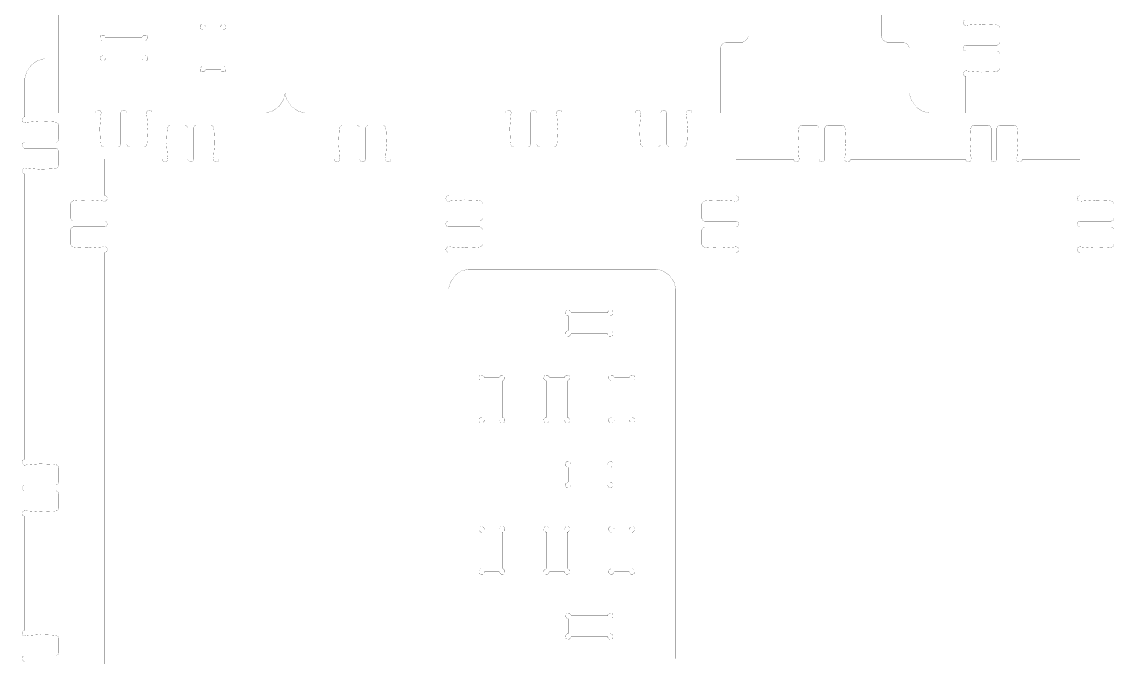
# Model space of a CAD drawing. Extents: x 0.1 to 11.9, y 0.1 to 11.9.
# Drawn here: x 5.59 to 11.91, y 4.3 to 7.96 of the extents above; entities that cross this region are included whole.
import ezdxf

# ---------------------------------------------------------------- set-up
doc = ezdxf.new("R2010")
doc.units = 0
doc.layers.get('0').update_dxf_attribs({"linetype": 'CONTINUOUS'})

msp = doc.modelspace()

# ---------------------------------------------------------------- linework, layer by layer
at = {"color": 1, "const_width": 0.00084}
for points in [[(5.808, 7.43832), (5.808, 10.1746)], [(8.92703, 10.1746), (8.92703, 7.43832)], [(7.11496, 10.0496), (7.11496, 7.56332)], [(9.79139, 8.80647), (9.79139, 7.88672)], [(10.5591, 8.80647), (10.5591, 7.88672)], [(11.0486, 7.97771), (11.0455, 7.97771), (11.0361, 7.9725), (11.0319, 7.96099), (11.0361, 7.94949), (11.0455, 7.94422), (11.0486, 7.94422)], [(11.2284, 7.94672), (11.2134, 7.94874), (11.1384, 7.9521), (11.0635, 7.94667), (11.0486, 7.94422)], [(6.65582, 7.93539), (6.65582, 7.93929), (6.64546, 7.95085), (6.62983, 7.94987), (6.62722, 7.94721), (6.62457, 7.94461), (6.62358, 7.92899), (6.63514, 7.91862), (6.63906, 7.91862)], [(6.63906, 7.91862), (6.63906, 7.70801)], [(6.65582, 7.93539), (6.74143, 7.93539)], [(6.75814, 7.91862), (6.76199, 7.91862), (6.7736, 7.92899), (6.77257, 7.94461), (6.76997, 7.94721), (6.76731, 7.94987), (6.75174, 7.95085), (6.74143, 7.93929), (6.74143, 7.93539)], [(6.75814, 7.91862), (6.75814, 7.70801)], [(11.2455, 7.92725), (11.2455, 7.9305), (11.2406, 7.94021), (11.2308, 7.9464), (11.2284, 7.94672)], [(11.2455, 7.92725), (11.2455, 7.84972)], [(6.07769, 7.87289), (6.07769, 7.87679), (6.06733, 7.88835), (6.05176, 7.88737), (6.04915, 7.88471), (6.0465, 7.88211), (6.04551, 7.86649), (6.05707, 7.85612), (6.06099, 7.85612)], [(6.06099, 7.85612), (6.06099, 7.77051)], [(6.07769, 7.87289), (6.28836, 7.87289)], [(6.30507, 7.85612), (6.30892, 7.85612), (6.32047, 7.86649), (6.3195, 7.88211), (6.31689, 7.88471), (6.31424, 7.88737), (6.29867, 7.88835), (6.28836, 7.87679), (6.28836, 7.87289)], [(6.30507, 7.85612), (6.30507, 7.77051)], [(9.66808, 7.84733), (9.66108, 7.84733), (9.64019, 7.83583), (9.62869, 7.815), (9.62869, 7.808)], [(9.75201, 7.84733), (9.66808, 7.84733)], [(9.75201, 7.84733), (9.75896, 7.84733), (9.77983, 7.85889), (9.79139, 7.87978), (9.79139, 7.88672)], [(10.5591, 7.88672), (10.5591, 7.87978), (10.5706, 7.85889), (10.5915, 7.84733), (10.5985, 7.84733)], [(10.5985, 7.84733), (10.6828, 7.84733)], [(10.7222, 7.808), (10.7222, 7.815), (10.7106, 7.83583), (10.6898, 7.84733), (10.6828, 7.84733)], [(11.0486, 7.83008), (11.0455, 7.83008), (11.0361, 7.82487), (11.0319, 7.81337), (11.0361, 7.80186), (11.0455, 7.7966), (11.0486, 7.7966)], [(11.2258, 7.83008), (11.0486, 7.83008)], [(11.2258, 7.83008), (11.2293, 7.83008), (11.2397, 7.83583), (11.2455, 7.84625), (11.2455, 7.84972)], [(6.06099, 7.77051), (6.05707, 7.77051), (6.04551, 7.76019), (6.0465, 7.74462), (6.04915, 7.74197), (6.05176, 7.73936), (6.06733, 7.73833), (6.07769, 7.74994), (6.07769, 7.75379)], [(6.28836, 7.75379), (6.28836, 7.74994), (6.29867, 7.73833), (6.31424, 7.73936), (6.31689, 7.74197), (6.3195, 7.74462), (6.32047, 7.76019), (6.30892, 7.77051), (6.30507, 7.77051)], [(9.62869, 7.43832), (9.62869, 7.808)], [(10.7222, 7.56332), (10.7222, 7.808)], [(11.2258, 7.7966), (11.0486, 7.7966)], [(11.2455, 7.77692), (11.2455, 7.78043), (11.2397, 7.79085), (11.2293, 7.7966), (11.2258, 7.7966)], [(11.2455, 7.69943), (11.2455, 7.77692)], [(5.61117, 7.62696), (5.61117, 7.63917), (5.62099, 7.67563), (5.64779, 7.71533), (5.6875, 7.74214), (5.72396, 7.75196), (5.73617, 7.75196)], [(5.808, 7.75196), (5.73617, 7.75196)], [(6.07769, 7.75379), (6.28836, 7.75379)], [(6.63906, 7.70801), (6.63514, 7.70801), (6.62358, 7.69769), (6.62457, 7.68212), (6.62722, 7.67947), (6.62983, 7.67686), (6.64546, 7.67583), (6.65582, 7.68744), (6.65582, 7.69129)], [(6.74143, 7.69129), (6.74143, 7.68744), (6.75174, 7.67583), (6.76731, 7.67686), (6.76997, 7.67947), (6.77257, 7.68212), (6.7736, 7.69769), (6.76199, 7.70801), (6.75814, 7.70801)], [(11.2284, 7.6799), (11.2308, 7.68024), (11.2406, 7.68647), (11.2455, 7.69624), (11.2455, 7.69943)], [(6.65582, 7.69129), (6.74143, 7.69129)], [(11.0486, 7.6824), (11.0455, 7.6824), (11.0361, 7.67719), (11.0319, 7.66569), (11.0361, 7.65424), (11.0455, 7.64899), (11.0486, 7.64899)], [(11.0486, 7.6824), (11.0635, 7.68001), (11.1384, 7.67464), (11.2134, 7.67796), (11.2284, 7.6799)], [(11.0486, 7.64899), (11.0486, 7.43832)], [(5.61117, 7.62696), (5.61117, 7.41629)], [(6.98996, 7.43832), (7.00211, 7.43832), (7.03857, 7.44819), (7.07835, 7.47493), (7.10508, 7.51471), (7.11496, 7.55117), (7.11496, 7.56332)], [(7.11496, 7.56332), (7.11496, 7.55117), (7.12472, 7.51471), (7.15153, 7.47493), (7.19125, 7.44819), (7.22775, 7.43832), (7.23996, 7.43832)], [(10.7222, 7.56332), (10.7222, 7.55117), (10.732, 7.51471), (10.7588, 7.47493), (10.7985, 7.44819), (10.835, 7.43832), (10.8472, 7.43832)], [(6.05214, 7.43832), (6.05214, 7.44146), (6.04688, 7.4509), (6.03538, 7.45508), (6.02387, 7.4509), (6.01867, 7.44146), (6.01867, 7.43832)], [(6.19976, 7.43832), (6.19976, 7.44146), (6.1945, 7.4509), (6.183, 7.45508), (6.1715, 7.4509), (6.16629, 7.44146), (6.16629, 7.43832)], [(6.34739, 7.43832), (6.34739, 7.44146), (6.34212, 7.4509), (6.33062, 7.45508), (6.31912, 7.4509), (6.31392, 7.44146), (6.31392, 7.43832)], [(8.42111, 7.43832), (8.42111, 7.44146), (8.41585, 7.45085), (8.40435, 7.45503), (8.39285, 7.45085), (8.38764, 7.44146), (8.38764, 7.43832)], [(8.56874, 7.43832), (8.56874, 7.44146), (8.56347, 7.45085), (8.55197, 7.45503), (8.54053, 7.45085), (8.53526, 7.44146), (8.53526, 7.43832)], [(8.71636, 7.43832), (8.71636, 7.44146), (8.7111, 7.45085), (8.69965, 7.45503), (8.68815, 7.45085), (8.68294, 7.44146), (8.68294, 7.43832)], [(9.17111, 7.43832), (9.17111, 7.44146), (9.16585, 7.45085), (9.15435, 7.45503), (9.14285, 7.45085), (9.13764, 7.44146), (9.13764, 7.43832)], [(9.31874, 7.43832), (9.31874, 7.44146), (9.31347, 7.45085), (9.30197, 7.45503), (9.29047, 7.45085), (9.28526, 7.44146), (9.28526, 7.43832)], [(9.46636, 7.43832), (9.46636, 7.44146), (9.4611, 7.45085), (9.44965, 7.45503), (9.43815, 7.45085), (9.43294, 7.44146), (9.43294, 7.43832)], [(5.61117, 7.38282), (5.60801, 7.38282), (5.59858, 7.38807), (5.5944, 7.39958), (5.59858, 7.41108), (5.60801, 7.41629), (5.61117, 7.41629)], [(5.61117, 7.38282), (5.62603, 7.38525), (5.70096, 7.39068), (5.77599, 7.38737), (5.7909, 7.38536)], [(5.7909, 7.38536), (5.79335, 7.38504), (5.80311, 7.37885), (5.808, 7.36908), (5.808, 7.36583)], [(5.808, 7.43832), (6.01867, 7.43832)], [(6.05214, 7.43832), (6.04969, 7.42344), (6.04428, 7.34858), (6.04758, 7.27354), (6.04958, 7.25857)], [(6.16629, 7.43832), (6.16629, 7.26118)], [(6.19976, 7.43832), (6.19976, 7.26118)], [(6.31646, 7.25857), (6.31842, 7.27354), (6.32172, 7.34858), (6.31629, 7.42344), (6.31392, 7.43832)], [(6.34739, 7.43832), (6.98996, 7.43832)], [(7.23996, 7.43832), (8.38764, 7.43832)], [(8.42111, 7.43832), (8.41868, 7.42344), (8.41325, 7.34858), (8.41661, 7.27354), (8.41862, 7.25857)], [(8.53526, 7.43832), (8.53526, 7.26118)], [(8.56874, 7.43832), (8.56874, 7.26118)], [(8.68544, 7.25857), (8.68739, 7.27354), (8.69069, 7.34858), (8.68533, 7.42344), (8.68294, 7.43832)], [(8.71636, 7.43832), (8.92703, 7.43832)], [(8.92703, 7.43832), (9.13764, 7.43832)], [(9.17111, 7.43832), (9.16868, 7.42344), (9.16325, 7.34858), (9.16661, 7.27354), (9.16862, 7.25857)], [(9.28526, 7.26118), (9.28526, 7.43832)], [(9.31874, 7.26118), (9.31874, 7.43832)], [(9.43544, 7.25857), (9.43739, 7.27354), (9.44069, 7.34858), (9.43533, 7.42344), (9.43294, 7.43832)], [(9.46636, 7.43832), (9.62869, 7.43832)], [(10.8472, 7.43832), (11.0486, 7.43832)], [(5.808, 7.28836), (5.808, 7.36583)], [(6.43793, 7.17264), (6.43549, 7.1875), (6.43007, 7.26243), (6.43343, 7.33746), (6.43544, 7.35237)], [(6.43544, 7.35237), (6.43576, 7.35482), (6.44194, 7.36458), (6.45167, 7.36947), (6.45492, 7.36947)], [(6.53244, 7.36947), (6.45492, 7.36947)], [(6.53244, 7.36947), (6.53592, 7.36947), (6.54633, 7.36372), (6.55208, 7.35331), (6.55208, 7.34978)], [(6.55208, 7.17264), (6.55208, 7.34978)], [(6.58556, 7.34978), (6.58556, 7.35331), (6.59131, 7.36372), (6.60172, 7.36947), (6.60525, 7.36947)], [(6.58556, 7.17264), (6.58556, 7.34978)], [(6.60525, 7.36947), (6.68272, 7.36947)], [(6.68272, 7.36947), (6.68593, 7.36947), (6.69569, 7.36458), (6.70193, 7.35482), (6.70226, 7.35237)], [(6.70226, 7.35237), (6.70421, 7.33746), (6.70751, 7.26243), (6.70215, 7.1875), (6.69976, 7.17264)], [(7.42953, 7.35237), (7.42751, 7.33746), (7.42421, 7.26243), (7.42964, 7.1875), (7.43201, 7.17264)], [(7.44906, 7.36947), (7.44581, 7.36947), (7.43604, 7.36458), (7.42985, 7.35482), (7.42953, 7.35237)], [(7.52653, 7.36947), (7.44906, 7.36947)], [(7.54617, 7.34978), (7.54617, 7.35331), (7.54042, 7.36372), (7.53, 7.36947), (7.52653, 7.36947)], [(7.54617, 7.17264), (7.54617, 7.34978)], [(7.59933, 7.36947), (7.59581, 7.36947), (7.58539, 7.36372), (7.57964, 7.35331), (7.57964, 7.34978)], [(7.57964, 7.17264), (7.57964, 7.34978)], [(7.59933, 7.36947), (7.67681, 7.36947)], [(7.69635, 7.35237), (7.69601, 7.35482), (7.68978, 7.36458), (7.68001, 7.36947), (7.67681, 7.36947)], [(7.69385, 7.17264), (7.69624, 7.1875), (7.70161, 7.26243), (7.69829, 7.33746), (7.69635, 7.35237)], [(10.0834, 7.3514), (10.0814, 7.33649), (10.0781, 7.26144), (10.0835, 7.18653), (10.0859, 7.17165)], [(10.1029, 7.36849), (10.0997, 7.36849), (10.0899, 7.36367), (10.0837, 7.35389), (10.0834, 7.3514)], [(10.1804, 7.36849), (10.1029, 7.36849)], [(10.2001, 7.34885), (10.2001, 7.35232), (10.1943, 7.36274), (10.1839, 7.36849), (10.1804, 7.36849)], [(10.2001, 7.17165), (10.2001, 7.34885)], [(10.2532, 7.36849), (10.2497, 7.36849), (10.2393, 7.36274), (10.2336, 7.35232), (10.2336, 7.34885)], [(10.2336, 7.17165), (10.2336, 7.34885)], [(10.2532, 7.36849), (10.3307, 7.36849)], [(10.3502, 7.3514), (10.3499, 7.35389), (10.3436, 7.36367), (10.3339, 7.36849), (10.3307, 7.36849)], [(10.3477, 7.17165), (10.3501, 7.18653), (10.3555, 7.26144), (10.3522, 7.33649), (10.3502, 7.3514)], [(11.08, 7.17165), (11.0776, 7.18653), (11.0722, 7.26144), (11.0755, 7.33649), (11.0775, 7.3514)], [(11.0775, 7.3514), (11.0778, 7.35389), (11.084, 7.36367), (11.0938, 7.36849), (11.097, 7.36849)], [(11.1745, 7.36849), (11.097, 7.36849)], [(11.1745, 7.36849), (11.178, 7.36849), (11.1884, 7.36274), (11.1942, 7.35232), (11.1942, 7.34885)], [(11.1942, 7.17165), (11.1942, 7.34885)], [(11.2277, 7.34885), (11.2277, 7.35232), (11.2334, 7.36274), (11.2438, 7.36849), (11.2473, 7.36849)], [(11.2277, 7.17165), (11.2277, 7.34885)], [(11.2473, 7.36849), (11.3248, 7.36849)], [(11.3248, 7.36849), (11.328, 7.36849), (11.3378, 7.36367), (11.344, 7.35389), (11.3443, 7.3514)], [(11.3443, 7.3514), (11.3462, 7.33649), (11.3496, 7.26144), (11.3442, 7.18653), (11.3418, 7.17165)], [(5.61117, 7.23519), (5.60801, 7.23519), (5.59858, 7.24046), (5.5944, 7.25196), (5.59858, 7.26346), (5.60801, 7.26867), (5.61117, 7.26867)], [(5.61117, 7.26867), (5.78836, 7.26867)], [(5.808, 7.28836), (5.808, 7.28489), (5.80225, 7.27447), (5.79183, 7.26867), (5.78836, 7.26867)], [(6.04958, 7.25857), (6.04992, 7.25612), (6.0561, 7.24636), (6.06586, 7.24149), (6.06912, 7.24149)], [(6.1466, 7.24149), (6.15007, 7.24149), (6.16049, 7.24729), (6.16629, 7.25771), (6.16629, 7.26118)], [(6.19976, 7.26118), (6.19976, 7.25771), (6.20551, 7.24729), (6.21593, 7.24149), (6.21946, 7.24149)], [(6.29693, 7.24149), (6.30013, 7.24149), (6.3099, 7.24636), (6.31614, 7.25612), (6.31646, 7.25857)], [(8.41862, 7.25857), (8.41894, 7.25612), (8.42513, 7.24636), (8.43485, 7.24149), (8.4381, 7.24149)], [(8.51557, 7.24149), (8.51904, 7.24149), (8.52946, 7.24729), (8.53526, 7.25771), (8.53526, 7.26118)], [(8.56874, 7.26118), (8.56874, 7.25771), (8.57449, 7.24729), (8.5849, 7.24149), (8.58843, 7.24149)], [(8.6659, 7.24149), (8.66911, 7.24149), (8.67888, 7.24636), (8.68511, 7.25612), (8.68544, 7.25857)], [(9.16862, 7.25857), (9.16894, 7.25612), (9.17513, 7.24636), (9.18485, 7.24149), (9.1881, 7.24149)], [(9.26557, 7.24149), (9.26904, 7.24149), (9.27946, 7.24729), (9.28526, 7.25771), (9.28526, 7.26118)], [(9.31874, 7.26118), (9.31874, 7.25771), (9.32449, 7.24729), (9.3349, 7.24149), (9.33843, 7.24149)], [(9.4159, 7.24149), (9.41911, 7.24149), (9.42888, 7.24636), (9.43511, 7.25612), (9.43544, 7.25857)], [(5.61117, 7.23519), (5.78836, 7.23519)], [(5.78836, 7.23519), (5.79183, 7.23519), (5.80225, 7.22944), (5.808, 7.21903), (5.808, 7.2155)], [(5.808, 7.2155), (5.808, 7.13803)], [(6.1466, 7.24149), (6.06912, 7.24149)], [(6.21946, 7.24149), (6.29693, 7.24149)], [(8.51557, 7.24149), (8.4381, 7.24149)], [(8.58843, 7.24149), (8.6659, 7.24149)], [(9.1881, 7.24149), (9.26557, 7.24149)], [(9.4159, 7.24149), (9.33843, 7.24149)], [(5.808, 7.13803), (5.808, 7.13482), (5.80311, 7.12506), (5.79335, 7.11882), (5.7909, 7.11849)], [(6.07178, 7.17264), (6.07178, 6.96197)], [(6.40446, 7.17264), (6.07178, 7.17264)], [(6.43793, 7.17264), (6.43793, 7.16954), (6.43267, 7.16015), (6.42117, 7.15597), (6.40967, 7.16015), (6.40446, 7.16954), (6.40446, 7.17264)], [(6.58556, 7.17264), (6.58556, 7.16954), (6.58029, 7.16015), (6.56879, 7.15597), (6.55735, 7.16015), (6.55208, 7.16954), (6.55208, 7.17264)], [(6.73318, 7.17264), (6.73318, 7.16954), (6.72792, 7.16015), (6.71647, 7.15597), (6.70497, 7.16015), (6.69976, 7.16954), (6.69976, 7.17264)], [(7.06586, 7.17264), (6.73318, 7.17264)], [(7.06586, 7.17264), (7.39854, 7.17264)], [(7.06586, 7.17264), (7.06586, 2.30496)], [(7.39854, 7.17264), (7.39854, 7.16954), (7.40375, 7.16015), (7.41525, 7.15597), (7.42676, 7.16015), (7.43201, 7.16954), (7.43201, 7.17264)], [(7.54617, 7.17264), (7.54617, 7.16954), (7.55143, 7.16015), (7.56287, 7.15597), (7.57437, 7.16015), (7.57964, 7.16954), (7.57964, 7.17264)], [(7.69385, 7.17264), (7.69385, 7.16954), (7.69906, 7.16015), (7.71056, 7.15597), (7.722, 7.16015), (7.72726, 7.16954), (7.72732, 7.17264)], [(7.72732, 7.17264), (8.05994, 7.17264)], [(8.05994, 7.17264), (8.05994, 6.96197)], [(9.71978, 7.17165), (10.0525, 7.17165)], [(9.71978, 7.17165), (9.71978, 6.96104)], [(10.0525, 7.17165), (10.0525, 7.16857), (10.0577, 7.15918), (10.0692, 7.155), (10.0806, 7.15918), (10.0859, 7.16857), (10.0859, 7.17165)], [(10.2001, 7.17165), (10.2001, 7.16857), (10.2053, 7.15918), (10.2168, 7.155), (10.2283, 7.15918), (10.2335, 7.16857), (10.2336, 7.17165)], [(10.3477, 7.17165), (10.3477, 7.16857), (10.3529, 7.15918), (10.3644, 7.155), (10.3759, 7.15918), (10.3812, 7.16857), (10.3812, 7.17165)], [(10.3812, 7.17165), (10.7139, 7.17165)], [(10.7139, 7.17165), (10.7139, 0.325142)], [(11.0466, 7.17165), (10.7139, 7.17165)], [(11.08, 7.17165), (11.08, 7.16857), (11.0747, 7.15918), (11.0633, 7.155), (11.0518, 7.15918), (11.0466, 7.16857), (11.0466, 7.17165)], [(11.2277, 7.17165), (11.2277, 7.16857), (11.2224, 7.15918), (11.2109, 7.155), (11.1994, 7.15918), (11.1942, 7.16857), (11.1942, 7.17165)], [(11.3753, 7.17165), (11.3753, 7.16857), (11.37, 7.15918), (11.3585, 7.155), (11.347, 7.15918), (11.3418, 7.16857), (11.3418, 7.17165)], [(11.708, 7.17165), (11.3753, 7.17165)], [(11.708, 7.17165), (11.708, 6.96104)], [(5.61117, 7.08757), (5.60801, 7.08757), (5.59858, 7.09283), (5.5944, 7.10433), (5.59858, 7.11583), (5.60801, 7.12104), (5.61117, 7.12104)], [(5.7909, 7.11849), (5.77599, 7.11654), (5.70096, 7.11322), (5.62603, 7.11865), (5.61117, 7.12104)], [(5.61117, 7.08757), (5.61117, 5.43744)], [(6.07178, 6.96197), (6.07487, 6.96197), (6.08431, 6.95676), (6.08849, 6.94526), (6.08431, 6.93381), (6.07487, 6.92854), (6.07178, 6.92854)], [(8.05994, 6.96197), (8.05681, 6.96197), (8.04742, 6.95676), (8.04324, 6.94526), (8.04742, 6.93381), (8.05681, 6.92854), (8.05994, 6.92854)], [(9.71978, 6.92757), (9.72288, 6.92757), (9.73226, 6.93283), (9.73643, 6.94433), (9.73226, 6.95583), (9.72288, 6.96104), (9.71978, 6.96104)], [(11.708, 6.92757), (11.7048, 6.92757), (11.6954, 6.93283), (11.6912, 6.94433), (11.6954, 6.95583), (11.7048, 6.96104), (11.708, 6.96104)], [(5.87494, 6.91151), (5.87494, 6.91476), (5.87983, 6.92453), (5.8896, 6.93072), (5.89204, 6.93104)], [(5.87494, 6.83404), (5.87494, 6.91151)], [(5.89204, 6.93104), (5.90696, 6.93306), (5.98199, 6.93636), (6.05692, 6.93093), (6.07178, 6.92854)], [(8.23975, 6.93104), (8.22478, 6.93306), (8.14974, 6.93636), (8.07482, 6.93093), (8.05994, 6.92854)], [(8.25683, 6.91151), (8.25683, 6.91476), (8.25196, 6.92453), (8.24219, 6.93072), (8.23975, 6.93104)], [(8.25683, 6.83404), (8.25683, 6.91151)], [(9.53999, 6.93007), (9.53754, 6.92974), (9.52778, 6.92356), (9.52289, 6.91379), (9.52289, 6.91054)], [(9.52289, 6.83306), (9.52289, 6.91054)], [(9.71978, 6.92757), (9.70486, 6.92996), (9.62993, 6.93539), (9.5549, 6.93207), (9.53999, 6.93007)], [(11.708, 6.92757), (11.7228, 6.92996), (11.7977, 6.93539), (11.8727, 6.93207), (11.8877, 6.93007)], [(11.8877, 6.93007), (11.8901, 6.92974), (11.8999, 6.92356), (11.9048, 6.91379), (11.9048, 6.91054)], [(11.9048, 6.83306), (11.9048, 6.91054)], [(5.89464, 6.81435), (5.89111, 6.81435), (5.88069, 6.82015), (5.87494, 6.83057), (5.87494, 6.83404)], [(8.23714, 6.81435), (8.24061, 6.81435), (8.25103, 6.82015), (8.25683, 6.83057), (8.25683, 6.83404)], [(9.52289, 6.83306), (9.52289, 6.82958), (9.52865, 6.81917), (9.53907, 6.81337), (9.54258, 6.81337)], [(11.9048, 6.83306), (11.9048, 6.82958), (11.899, 6.81917), (11.8886, 6.81337), (11.8851, 6.81337)], [(5.87494, 6.76118), (5.87494, 6.76471), (5.88069, 6.77512), (5.89111, 6.78087), (5.89464, 6.78087)], [(5.87494, 6.76118), (5.87494, 6.68371)], [(6.07178, 6.81435), (5.89464, 6.81435)], [(6.07178, 6.78087), (5.89464, 6.78087)], [(6.07178, 6.81435), (6.07487, 6.81435), (6.08431, 6.80914), (6.08849, 6.79764), (6.08431, 6.78614), (6.07487, 6.78087), (6.07178, 6.78087)], [(8.05994, 6.81435), (8.05681, 6.81435), (8.04742, 6.80914), (8.04324, 6.79764), (8.04742, 6.78614), (8.05681, 6.78087), (8.05994, 6.78087)], [(8.05994, 6.81435), (8.23714, 6.81435)], [(8.05994, 6.78087), (8.23714, 6.78087)], [(8.25683, 6.76118), (8.25683, 6.76471), (8.25103, 6.77512), (8.24061, 6.78087), (8.23714, 6.78087)], [(8.25683, 6.76118), (8.25683, 6.68371)], [(9.54258, 6.77994), (9.53907, 6.77994), (9.52865, 6.77419), (9.52289, 6.76378), (9.52289, 6.76025)], [(9.52289, 6.76025), (9.52289, 6.68278)], [(9.71978, 6.81337), (9.54258, 6.81337)], [(9.71978, 6.77994), (9.54258, 6.77994)], [(9.71978, 6.77994), (9.72288, 6.77994), (9.73226, 6.78521), (9.73643, 6.79665), (9.73226, 6.80817), (9.72288, 6.81337), (9.71978, 6.81337)], [(11.708, 6.77994), (11.7048, 6.77994), (11.6954, 6.78521), (11.6912, 6.79665), (11.6954, 6.80817), (11.7048, 6.81337), (11.708, 6.81337)], [(11.708, 6.81337), (11.8851, 6.81337)], [(11.708, 6.77994), (11.8851, 6.77994)], [(11.8851, 6.77994), (11.8886, 6.77994), (11.899, 6.77419), (11.9048, 6.76378), (11.9048, 6.76025)], [(11.9048, 6.76025), (11.9048, 6.68278)], [(5.89204, 6.66422), (5.8896, 6.66456), (5.87983, 6.67074), (5.87494, 6.6805), (5.87494, 6.68371)], [(6.07178, 6.66672), (6.05692, 6.66433), (5.98199, 6.6589), (5.90696, 6.66228), (5.89204, 6.66422)], [(6.07178, 6.66672), (6.07487, 6.66672), (6.08431, 6.66151), (6.08849, 6.65001), (6.08431, 6.63851), (6.07487, 6.63325), (6.07178, 6.63325)], [(6.07178, 6.63325), (6.07178, 2.84429)], [(8.05994, 6.66672), (8.05681, 6.66672), (8.04742, 6.66151), (8.04324, 6.65001), (8.04742, 6.63851), (8.05681, 6.63325), (8.05994, 6.63325)], [(8.05994, 6.66672), (8.07482, 6.66433), (8.14974, 6.6589), (8.22478, 6.66228), (8.23975, 6.66422)], [(8.05994, 6.63325), (8.05994, 2.84429)], [(8.23975, 6.66422), (8.24219, 6.66456), (8.25196, 6.67074), (8.25683, 6.6805), (8.25683, 6.68371)], [(9.52289, 6.68278), (9.52289, 6.67958), (9.52778, 6.66982), (9.53754, 6.66357), (9.53999, 6.66325)], [(9.53999, 6.66325), (9.5549, 6.66129), (9.62993, 6.65799), (9.70486, 6.66336), (9.71978, 6.66575)], [(9.71978, 6.63226), (9.72288, 6.63226), (9.73226, 6.63753), (9.73643, 6.64903), (9.73226, 6.66054), (9.72288, 6.66575), (9.71978, 6.66575)], [(9.71978, 6.63226), (9.71978, 3.89903)], [(11.708, 6.63226), (11.7048, 6.63226), (11.6954, 6.63753), (11.6912, 6.64903), (11.6954, 6.66054), (11.7048, 6.66575), (11.708, 6.66575)], [(11.8877, 6.66325), (11.8727, 6.66129), (11.7977, 6.65799), (11.7228, 6.66336), (11.708, 6.66575)], [(11.708, 6.63226), (11.708, 3.89903)], [(11.9048, 6.68278), (11.9048, 6.67958), (11.8999, 6.66982), (11.8901, 6.66357), (11.8877, 6.66325)], [(8.18494, 6.53651), (8.17275, 6.53651), (8.13629, 6.52675), (8.09657, 6.49994), (8.06976, 6.46024), (8.05994, 6.42372), (8.05994, 6.41151)], [(9.24744, 6.53651), (8.18494, 6.53651)], [(9.37244, 6.41151), (9.37244, 6.42372), (9.36263, 6.46024), (9.33583, 6.49994), (9.29611, 6.52675), (9.2596, 6.53651), (9.24744, 6.53651)], [(9.37244, 4.28651), (9.37244, 6.41151)], [(8.76714, 6.28358), (8.76714, 6.28749), (8.75678, 6.29904), (8.74121, 6.29807), (8.73861, 6.29542), (8.73594, 6.29281), (8.73497, 6.27718), (8.74653, 6.26682), (8.75043, 6.26682)], [(8.75043, 6.18121), (8.75043, 6.26682)], [(8.76714, 6.28358), (8.97781, 6.28358)], [(8.99451, 6.26682), (8.99838, 6.26682), (9.00993, 6.27718), (9.00896, 6.29281), (9.00635, 6.29542), (9.00369, 6.29807), (8.98813, 6.29904), (8.97781, 6.28749), (8.97781, 6.28358)], [(8.99451, 6.18121), (8.99451, 6.26682)], [(8.75043, 6.18121), (8.74653, 6.18121), (8.73497, 6.1709), (8.73594, 6.15528), (8.73861, 6.15261), (8.74121, 6.15001), (8.75678, 6.14903), (8.76714, 6.1606), (8.76714, 6.16444)], [(8.76714, 6.16444), (8.97781, 6.16444)], [(8.97781, 6.16444), (8.97781, 6.1606), (8.98813, 6.14903), (9.00369, 6.15001), (9.00635, 6.15261), (9.00896, 6.15528), (9.00993, 6.1709), (8.99838, 6.18121), (8.99451, 6.18121)], [(8.26714, 5.90858), (8.26714, 5.91249), (8.25678, 5.92404), (8.24121, 5.92307), (8.23861, 5.92042), (8.23594, 5.91781), (8.23497, 5.90218), (8.24653, 5.89182), (8.25043, 5.89182)], [(8.25043, 5.89182), (8.25043, 5.68121)], [(8.26714, 5.90858), (8.35281, 5.90858)], [(8.36951, 5.89182), (8.37338, 5.89182), (8.38493, 5.90218), (8.38396, 5.91781), (8.38135, 5.92042), (8.37869, 5.92307), (8.36313, 5.92404), (8.35281, 5.91249), (8.35281, 5.90858)], [(8.36951, 5.89182), (8.36951, 5.68121)], [(8.64214, 5.90858), (8.64214, 5.91249), (8.63178, 5.92404), (8.61621, 5.92307), (8.61361, 5.92042), (8.61094, 5.91781), (8.60997, 5.90218), (8.62153, 5.89182), (8.62543, 5.89182)], [(8.62543, 5.89182), (8.62543, 5.68121)], [(8.64214, 5.90858), (8.72781, 5.90858)], [(8.74451, 5.89182), (8.74838, 5.89182), (8.75993, 5.90218), (8.75896, 5.91781), (8.75635, 5.92042), (8.75369, 5.92307), (8.73813, 5.92404), (8.72781, 5.91249), (8.72781, 5.90858)], [(8.74451, 5.89182), (8.74451, 5.68121)], [(9.01714, 5.90858), (9.01714, 5.91249), (9.00678, 5.92404), (8.99121, 5.92307), (8.98861, 5.92042), (8.98594, 5.91781), (8.98497, 5.90218), (8.99653, 5.89182), (9.00043, 5.89182)], [(9.00043, 5.89182), (9.00043, 5.68121)], [(9.01714, 5.90858), (9.10281, 5.90858)], [(9.11951, 5.89182), (9.12338, 5.89182), (9.13493, 5.90218), (9.13396, 5.91781), (9.13135, 5.92042), (9.12869, 5.92307), (9.11313, 5.92404), (9.10281, 5.91249), (9.10281, 5.90858)], [(9.11951, 5.89182), (9.11951, 5.68121)], [(8.25043, 5.68121), (8.24653, 5.68121), (8.23497, 5.6709), (8.23594, 5.65528), (8.23861, 5.65261), (8.24121, 5.65001), (8.25678, 5.64903), (8.26714, 5.6606), (8.26714, 5.66444)], [(8.35281, 5.66444), (8.35281, 5.6606), (8.36313, 5.64903), (8.37869, 5.65001), (8.38135, 5.65261), (8.38396, 5.65528), (8.38493, 5.6709), (8.37338, 5.68121), (8.36951, 5.68121)], [(8.62543, 5.68121), (8.62153, 5.68121), (8.60997, 5.6709), (8.61094, 5.65528), (8.61361, 5.65261), (8.61621, 5.65001), (8.63178, 5.64903), (8.64214, 5.6606), (8.64214, 5.66444)], [(8.72781, 5.66444), (8.72781, 5.6606), (8.73813, 5.64903), (8.75369, 5.65001), (8.75635, 5.65261), (8.75896, 5.65528), (8.75993, 5.6709), (8.74838, 5.68121), (8.74451, 5.68121)], [(9.00043, 5.68121), (8.99653, 5.68121), (8.98497, 5.6709), (8.98594, 5.65528), (8.98861, 5.65261), (8.99121, 5.65001), (9.00678, 5.64903), (9.01714, 5.6606), (9.01714, 5.66444)], [(9.10281, 5.66444), (9.10281, 5.6606), (9.11313, 5.64903), (9.12869, 5.65001), (9.13135, 5.65261), (9.13396, 5.65528), (9.13493, 5.6709), (9.12338, 5.68121), (9.11951, 5.68121)], [(8.26714, 5.66444), (8.35281, 5.66444)], [(8.64214, 5.66444), (8.72781, 5.66444)], [(9.01714, 5.66444), (9.10281, 5.66444)], [(5.61117, 5.40397), (5.60801, 5.40397), (5.59858, 5.40924), (5.5944, 5.42074), (5.59858, 5.43224), (5.60801, 5.43744), (5.61117, 5.43744)], [(5.61117, 5.40397), (5.62603, 5.40642), (5.70096, 5.41183), (5.77599, 5.40853), (5.7909, 5.40653)], [(5.7909, 5.40653), (5.79335, 5.40619), (5.80311, 5.40001), (5.808, 5.39025), (5.808, 5.38699)], [(5.808, 5.38699), (5.808, 5.30951)], [(8.76714, 5.40858), (8.76714, 5.41249), (8.75678, 5.42404), (8.74121, 5.42307), (8.73861, 5.42042), (8.73594, 5.41781), (8.73497, 5.40218), (8.74653, 5.39182), (8.75043, 5.39182)], [(8.75043, 5.30621), (8.75043, 5.39182)], [(8.76714, 5.40858), (8.97781, 5.40858)], [(8.99451, 5.39182), (8.99838, 5.39182), (9.00993, 5.40218), (9.00896, 5.41781), (9.00635, 5.42042), (9.00369, 5.42307), (8.98813, 5.42404), (8.97781, 5.41249), (8.97781, 5.40858)], [(8.99451, 5.30621), (8.99451, 5.39182)], [(5.808, 5.30951), (5.808, 5.30604), (5.80225, 5.29563), (5.79183, 5.28982), (5.78836, 5.28982)], [(8.75043, 5.30621), (8.74653, 5.30621), (8.73497, 5.2959), (8.73594, 5.28028), (8.73861, 5.27761), (8.74121, 5.27501), (8.75678, 5.27403), (8.76714, 5.2856), (8.76714, 5.28944)], [(8.97781, 5.28944), (8.97781, 5.2856), (8.98813, 5.27403), (9.00369, 5.27501), (9.00635, 5.27761), (9.00896, 5.28028), (9.00993, 5.2959), (8.99838, 5.30621), (8.99451, 5.30621)], [(5.61117, 5.25635), (5.60801, 5.25635), (5.59858, 5.26161), (5.5944, 5.27311), (5.59858, 5.28461), (5.60801, 5.28982), (5.61117, 5.28982)], [(5.78836, 5.28982), (5.61117, 5.28982)], [(5.78836, 5.25635), (5.61117, 5.25635)], [(5.78836, 5.25635), (5.79183, 5.25635), (5.80225, 5.2506), (5.808, 5.24018), (5.808, 5.23665)], [(8.76714, 5.28944), (8.97781, 5.28944)], [(5.808, 5.15918), (5.808, 5.23665)], [(5.61117, 5.10872), (5.60801, 5.10872), (5.59858, 5.11399), (5.5944, 5.12549), (5.59858, 5.13699), (5.60801, 5.14219), (5.61117, 5.14219)], [(5.7909, 5.13971), (5.77599, 5.13775), (5.70096, 5.13439), (5.62603, 5.13981), (5.61117, 5.14219)], [(5.808, 5.15918), (5.808, 5.15597), (5.80311, 5.14621), (5.79335, 5.14003), (5.7909, 5.13971)], [(5.61117, 5.10872), (5.61117, 4.45111)], [(8.26714, 5.03358), (8.26714, 5.03749), (8.25678, 5.04904), (8.24121, 5.04807), (8.23861, 5.04542), (8.23594, 5.04281), (8.23497, 5.02718), (8.24653, 5.01682), (8.25043, 5.01682)], [(8.36951, 5.01682), (8.37338, 5.01682), (8.38493, 5.02718), (8.38396, 5.04281), (8.38135, 5.04542), (8.37869, 5.04807), (8.36313, 5.04904), (8.35281, 5.03749), (8.35281, 5.03358)], [(8.64214, 5.03358), (8.64214, 5.03749), (8.63178, 5.04904), (8.61621, 5.04807), (8.61361, 5.04542), (8.61094, 5.04281), (8.60997, 5.02718), (8.62153, 5.01682), (8.62543, 5.01682)], [(8.74451, 5.01682), (8.74838, 5.01682), (8.75993, 5.02718), (8.75896, 5.04281), (8.75635, 5.04542), (8.75369, 5.04807), (8.73813, 5.04904), (8.72781, 5.03749), (8.72781, 5.03358)], [(9.01714, 5.03358), (9.01714, 5.03749), (9.00678, 5.04904), (8.99121, 5.04807), (8.98861, 5.04542), (8.98594, 5.04281), (8.98497, 5.02718), (8.99653, 5.01682), (9.00043, 5.01682)], [(9.11951, 5.01682), (9.12338, 5.01682), (9.13493, 5.02718), (9.13396, 5.04281), (9.13135, 5.04542), (9.12869, 5.04807), (9.11313, 5.04904), (9.10281, 5.03749), (9.10281, 5.03358)], [(8.25043, 5.01682), (8.25043, 4.80621)], [(8.26714, 5.03358), (8.35281, 5.03358)], [(8.36951, 5.01682), (8.36951, 4.80621)], [(8.62543, 5.01682), (8.62543, 4.80621)], [(8.64214, 5.03358), (8.72781, 5.03358)], [(8.74451, 5.01682), (8.74451, 4.80621)], [(9.00043, 5.01682), (9.00043, 4.80621)], [(9.01714, 5.03358), (9.10281, 5.03358)], [(9.11951, 5.01682), (9.11951, 4.80621)], [(8.25043, 4.80621), (8.24653, 4.80621), (8.23497, 4.7959), (8.23594, 4.78028), (8.23861, 4.77761), (8.24121, 4.77501), (8.25678, 4.77403), (8.26714, 4.7856), (8.26714, 4.78944)], [(8.35281, 4.78944), (8.35281, 4.7856), (8.36313, 4.77403), (8.37869, 4.77501), (8.38135, 4.77761), (8.38396, 4.78028), (8.38493, 4.7959), (8.37338, 4.80621), (8.36951, 4.80621)], [(8.62543, 4.80621), (8.62153, 4.80621), (8.60997, 4.7959), (8.61094, 4.78028), (8.61361, 4.77761), (8.61621, 4.77501), (8.63178, 4.77403), (8.64214, 4.7856), (8.64214, 4.78944)], [(8.72781, 4.78944), (8.72781, 4.7856), (8.73813, 4.77403), (8.75369, 4.77501), (8.75635, 4.77761), (8.75896, 4.78028), (8.75993, 4.7959), (8.74838, 4.80621), (8.74451, 4.80621)], [(9.00043, 4.80621), (8.99653, 4.80621), (8.98497, 4.7959), (8.98594, 4.78028), (8.98861, 4.77761), (8.99121, 4.77501), (9.00678, 4.77403), (9.01714, 4.7856), (9.01714, 4.78944)], [(9.10281, 4.78944), (9.10281, 4.7856), (9.11313, 4.77403), (9.12869, 4.77501), (9.13135, 4.77761), (9.13396, 4.78028), (9.13493, 4.7959), (9.12338, 4.80621), (9.11951, 4.80621)], [(8.26714, 4.78944), (8.35281, 4.78944)], [(8.64214, 4.78944), (8.72781, 4.78944)], [(9.01714, 4.78944), (9.10281, 4.78944)], [(8.76714, 4.53358), (8.76714, 4.53749), (8.75678, 4.54904), (8.74121, 4.54807), (8.73861, 4.54542), (8.73594, 4.54281), (8.73497, 4.52718), (8.74653, 4.51682), (8.75043, 4.51682)], [(8.99451, 4.51682), (8.99838, 4.51682), (9.00993, 4.52718), (9.00896, 4.54281), (9.00635, 4.54542), (9.00369, 4.54807), (8.98813, 4.54904), (8.97781, 4.53749), (8.97781, 4.53358)], [(8.75043, 4.43121), (8.75043, 4.51682)], [(8.76714, 4.53358), (8.97781, 4.53358)], [(8.99451, 4.43121), (8.99451, 4.51682)], [(5.61117, 4.41764), (5.60801, 4.41764), (5.59858, 4.4229), (5.5944, 4.4344), (5.59858, 4.4459), (5.60801, 4.45111), (5.61117, 4.45111)], [(5.61117, 4.41764), (5.62603, 4.42008), (5.70096, 4.42551), (5.77599, 4.42219), (5.7909, 4.42019)], [(5.7909, 4.42019), (5.79335, 4.41986), (5.80311, 4.41368), (5.808, 4.40392), (5.808, 4.40067)], [(8.75043, 4.43121), (8.74653, 4.43121), (8.73497, 4.4209), (8.73594, 4.40528), (8.73861, 4.40261), (8.74121, 4.40001), (8.75678, 4.39903), (8.76714, 4.4106), (8.76714, 4.41444)], [(8.97781, 4.41444), (8.97781, 4.4106), (8.98813, 4.39903), (9.00369, 4.40001), (9.00635, 4.40261), (9.00896, 4.40528), (9.00993, 4.4209), (8.99838, 4.43121), (8.99451, 4.43121)], [(5.808, 4.40067), (5.808, 4.32319)], [(8.76714, 4.41444), (8.97781, 4.41444)], [(5.61117, 4.27001), (5.60801, 4.27001), (5.59858, 4.27528), (5.5944, 4.28678), (5.59858, 4.29829), (5.60801, 4.3035), (5.61117, 4.3035)], [(5.78836, 4.3035), (5.61117, 4.3035)], [(5.808, 4.32319), (5.808, 4.31972), (5.80225, 4.30931), (5.79183, 4.3035), (5.78836, 4.3035)]]:
    msp.add_lwpolyline(points, dxfattribs=at)

doc.saveas('drawing.dxf')
